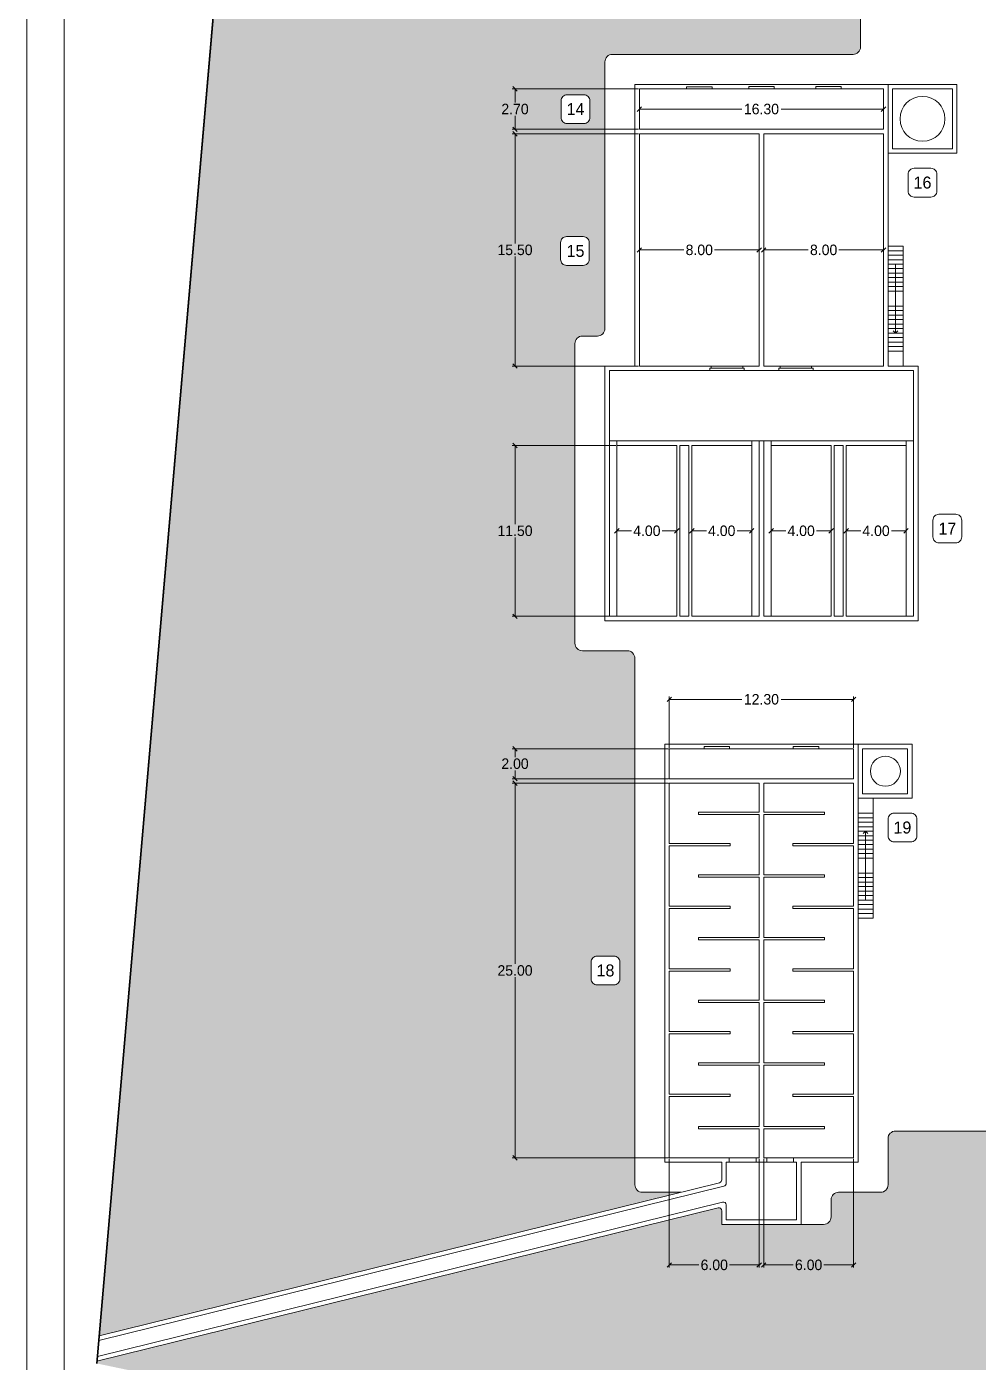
# Model space of a CAD drawing. Extents: x 1590275 to 3180776, y 5018154 to 10036737.
# Drawn here: x 1590274.5 to 1590338, y 5018257.7 to 5018346.8 of the extents above; entities that cross this region are included whole.
import ezdxf

# ---------------------------------------------------------------- set-up
doc = ezdxf.new("R2010")
doc.units = 0
doc.header["$LTSCALE"] = 5
doc.header["$MEASUREMENT"] = 0
for name, color, linetype, lineweight in [('Confine', 1, 'Continuous', 30), ('Legenda', 7, 'Continuous', 15), ('Locali accessori', 7, 'Continuous', 15), ('Muratura', 7, 'Continuous', 15), ('Quote e scritte', 252, 'Continuous', 15), ('Scale', 7, 'Continuous', 15), ('Siepe', 104, 'Continuous', 15), ('Verde', 3, 'Continuous', 15), ('Viabilità', 251, 'Continuous', 15)]:
    doc.layers.add(name, color=color, linetype=linetype, lineweight=lineweight)
doc.dimstyles.new('PICCHETTAMENTO', dxfattribs={"dimtxt": 0.7, "dimasz": 0.3, "dimexe": 0.18, "dimexo": 0.0625, "dimgap": 0.09, "dimtad": 0, "dimtih": 1, "dimtoh": 1, "dimzin": 0, "dimdsep": 46, "dimtxsty": 'Standard', "dimblk": 'OBLIQUE', "dimcen": 0.09, "dimclrd": 256, "dimclre": 256, "dimclrt": 256, "dimadec": 0, "dimazin": 0, "dimtfac": 1, "dimtofl": 0, "dimtmove": 0, "dimatfit": 0, "dimldrblk": 'OBLIQUE', "dimfxl": 1, "dimtfillclr": 256, "dimtolj": 1, "dimtzin": 0, "dimlwd": -1, "dimlwe": -1, "dimarcsym": 0})

# ---------------------------------------------------------------- blocks, each defined once
blk = doc.blocks.new('_OBLIQUE')
at = {"color": 0, "linetype": 'ByBlock'}
blk.add_line((-0.5, -0.5), (0.5, 0.5), dxfattribs=at)
blk = doc.blocks.new('*D309')
at = {"layer": 'DEFPOINTS', "color": 0, "transparency": 16777216}
for p in [(1590315.416, 5018342.661), (1590307.116, 5018339.961), (1590315.416, 5018339.961)]:
    blk.add_point(p, dxfattribs=at)
at = {"layer": 'Quote e scritte', "transparency": 16777216}
for p, q in [((1590315.354, 5018342.661), (1590306.936, 5018342.661)), ((1590307.116, 5018342.661), (1590307.116, 5018341.751)), ((1590307.116, 5018339.961), (1590307.116, 5018340.871)), ((1590315.354, 5018339.961), (1590306.936, 5018339.961))]:
    blk.add_line(p, q, dxfattribs=at)
at = {"layer": 'Quote e scritte', "transparency": 16777216, "xscale": 0.3, "yscale": 0.3, "zscale": 0.3}
for p, rotation in [((1590307.116, 5018342.661), 90), ((1590307.116, 5018339.961), 270)]:
    blk.add_blockref('_OBLIQUE', p, dxfattribs=dict(at, rotation=rotation))
at = {"layer": 'Quote e scritte', "transparency": 16777216, "insert": (1590307.116, 5018341.311), "char_height": 0.7, "attachment_point": 5}
blk.add_mtext('\\A1;2.70', dxfattribs=at)
blk = doc.blocks.new('*D310')
at = {"layer": 'DEFPOINTS', "color": 0, "transparency": 16777216}
for p in [(1590315.416, 5018339.661), (1590307.116, 5018324.161), (1590315.416, 5018324.161)]:
    blk.add_point(p, dxfattribs=at)
at = {"layer": 'Quote e scritte', "transparency": 16777216}
for p, q in [((1590315.354, 5018339.661), (1590306.936, 5018339.661)), ((1590307.116, 5018339.661), (1590307.116, 5018332.351)), ((1590307.116, 5018324.161), (1590307.116, 5018331.471)), ((1590315.354, 5018324.161), (1590306.936, 5018324.161))]:
    blk.add_line(p, q, dxfattribs=at)
at = {"layer": 'Quote e scritte', "transparency": 16777216, "xscale": 0.3, "yscale": 0.3, "zscale": 0.3}
for p, rotation in [((1590307.116, 5018339.661), 90), ((1590307.116, 5018324.161), 270)]:
    blk.add_blockref('_OBLIQUE', p, dxfattribs=dict(at, rotation=rotation))
at = {"layer": 'Quote e scritte', "transparency": 16777216, "insert": (1590307.116, 5018331.911), "char_height": 0.7, "attachment_point": 5}
blk.add_mtext('\\A1;15.50', dxfattribs=at)
blk = doc.blocks.new('*D311')
at = {"layer": 'DEFPOINTS', "color": 0, "transparency": 16777216}
for p in [(1590313.916, 5018318.861), (1590307.116, 5018307.461), (1590313.916, 5018307.461)]:
    blk.add_point(p, dxfattribs=at)
at = {"layer": 'Quote e scritte', "transparency": 16777216}
for p, q in [((1590313.854, 5018318.861), (1590306.936, 5018318.861)), ((1590307.116, 5018318.861), (1590307.116, 5018313.601)), ((1590307.116, 5018307.461), (1590307.116, 5018312.721)), ((1590313.854, 5018307.461), (1590306.936, 5018307.461))]:
    blk.add_line(p, q, dxfattribs=at)
at = {"layer": 'Quote e scritte', "transparency": 16777216, "xscale": 0.3, "yscale": 0.3, "zscale": 0.3}
for p, rotation in [((1590307.116, 5018318.861), 90), ((1590307.116, 5018307.461), 270)]:
    blk.add_blockref('_OBLIQUE', p, dxfattribs=dict(at, rotation=rotation))
at = {"layer": 'Quote e scritte', "transparency": 16777216, "insert": (1590307.116, 5018313.161), "char_height": 0.7, "attachment_point": 5}
blk.add_mtext('\\A1;11.50', dxfattribs=at)
blk = doc.blocks.new('*D312')
at = {"layer": 'DEFPOINTS', "color": 0, "transparency": 16777216}
for p in [(1590315.416, 5018341.311), (1590331.716, 5018341.311), (1590331.716, 5018341.311)]:
    blk.add_point(p, dxfattribs=at)
at = {"layer": 'Quote e scritte', "transparency": 16777216}
for p, q in [((1590315.416, 5018341.374), (1590315.416, 5018341.491)), ((1590331.716, 5018341.374), (1590331.716, 5018341.491)), ((1590315.416, 5018341.311), (1590322.251, 5018341.311)), ((1590331.716, 5018341.311), (1590324.881, 5018341.311))]:
    blk.add_line(p, q, dxfattribs=at)
at = {"layer": 'Quote e scritte', "transparency": 16777216, "xscale": 0.3, "yscale": 0.3, "zscale": 0.3, "rotation": 180}
blk.add_blockref('_OBLIQUE', (1590315.416, 5018341.311), dxfattribs=at)
at = {"layer": 'Quote e scritte', "transparency": 16777216, "xscale": 0.3, "yscale": 0.3, "zscale": 0.3}
blk.add_blockref('_OBLIQUE', (1590331.716, 5018341.311), dxfattribs=at)
at = {"layer": 'Quote e scritte', "transparency": 16777216, "insert": (1590323.566, 5018341.311), "char_height": 0.7, "attachment_point": 5}
blk.add_mtext('\\A1;16.30', dxfattribs=at)
blk = doc.blocks.new('*D313')
at = {"layer": 'DEFPOINTS', "color": 0, "transparency": 16777216}
for p in [(1590315.416, 5018331.911), (1590323.416, 5018331.911), (1590323.416, 5018331.911)]:
    blk.add_point(p, dxfattribs=at)
at = {"layer": 'Quote e scritte', "transparency": 16777216}
for p, q in [((1590315.416, 5018331.974), (1590315.416, 5018332.091)), ((1590315.416, 5018331.911), (1590318.393, 5018331.911)), ((1590323.416, 5018331.911), (1590320.439, 5018331.911)), ((1590323.416, 5018331.974), (1590323.416, 5018332.091))]:
    blk.add_line(p, q, dxfattribs=at)
at = {"layer": 'Quote e scritte', "transparency": 16777216, "xscale": 0.3, "yscale": 0.3, "zscale": 0.3, "rotation": 180}
blk.add_blockref('_OBLIQUE', (1590315.416, 5018331.911), dxfattribs=at)
at = {"layer": 'Quote e scritte', "transparency": 16777216, "xscale": 0.3, "yscale": 0.3, "zscale": 0.3}
blk.add_blockref('_OBLIQUE', (1590323.416, 5018331.911), dxfattribs=at)
at = {"layer": 'Quote e scritte', "transparency": 16777216, "insert": (1590319.416, 5018331.911), "char_height": 0.7, "attachment_point": 5}
blk.add_mtext('\\A1;8.00', dxfattribs=at)
blk = doc.blocks.new('*D314')
at = {"layer": 'DEFPOINTS', "color": 0, "transparency": 16777216}
for p in [(1590323.716, 5018331.911), (1590331.716, 5018331.911), (1590331.716, 5018331.911)]:
    blk.add_point(p, dxfattribs=at)
at = {"layer": 'Quote e scritte', "transparency": 16777216}
for p, q in [((1590323.716, 5018331.974), (1590323.716, 5018332.091)), ((1590323.716, 5018331.911), (1590326.693, 5018331.911)), ((1590331.716, 5018331.911), (1590328.739, 5018331.911)), ((1590331.716, 5018331.974), (1590331.716, 5018332.091))]:
    blk.add_line(p, q, dxfattribs=at)
at = {"layer": 'Quote e scritte', "transparency": 16777216, "xscale": 0.3, "yscale": 0.3, "zscale": 0.3, "rotation": 180}
blk.add_blockref('_OBLIQUE', (1590323.716, 5018331.911), dxfattribs=at)
at = {"layer": 'Quote e scritte', "transparency": 16777216, "xscale": 0.3, "yscale": 0.3, "zscale": 0.3}
blk.add_blockref('_OBLIQUE', (1590331.716, 5018331.911), dxfattribs=at)
at = {"layer": 'Quote e scritte', "transparency": 16777216, "insert": (1590327.716, 5018331.911), "char_height": 0.7, "attachment_point": 5}
blk.add_mtext('\\A1;8.00', dxfattribs=at)
blk = doc.blocks.new('*D319')
at = {"layer": 'DEFPOINTS', "color": 0, "transparency": 16777216}
for p in [(1590313.916, 5018313.161), (1590317.916, 5018313.161), (1590317.916, 5018313.161)]:
    blk.add_point(p, dxfattribs=at)
at = {"layer": 'Quote e scritte', "transparency": 16777216}
for p, q in [((1590313.916, 5018313.224), (1590313.916, 5018313.341)), ((1590313.916, 5018313.161), (1590314.893, 5018313.161)), ((1590317.916, 5018313.161), (1590316.939, 5018313.161)), ((1590317.916, 5018313.224), (1590317.916, 5018313.341))]:
    blk.add_line(p, q, dxfattribs=at)
at = {"layer": 'Quote e scritte', "transparency": 16777216, "xscale": 0.3, "yscale": 0.3, "zscale": 0.3, "rotation": 180}
blk.add_blockref('_OBLIQUE', (1590313.916, 5018313.161), dxfattribs=at)
at = {"layer": 'Quote e scritte', "transparency": 16777216, "xscale": 0.3, "yscale": 0.3, "zscale": 0.3}
blk.add_blockref('_OBLIQUE', (1590317.916, 5018313.161), dxfattribs=at)
at = {"layer": 'Quote e scritte', "transparency": 16777216, "insert": (1590315.916, 5018313.161), "char_height": 0.7, "attachment_point": 5}
blk.add_mtext('\\A1;4.00', dxfattribs=at)
blk = doc.blocks.new('*D320')
at = {"layer": 'DEFPOINTS', "color": 0, "transparency": 16777216}
for p in [(1590318.916, 5018313.161), (1590322.916, 5018313.161), (1590322.916, 5018313.161)]:
    blk.add_point(p, dxfattribs=at)
at = {"layer": 'Quote e scritte', "transparency": 16777216}
for p, q in [((1590318.916, 5018313.224), (1590318.916, 5018313.341)), ((1590318.916, 5018313.161), (1590319.893, 5018313.161)), ((1590322.916, 5018313.161), (1590321.939, 5018313.161)), ((1590322.916, 5018313.224), (1590322.916, 5018313.341))]:
    blk.add_line(p, q, dxfattribs=at)
at = {"layer": 'Quote e scritte', "transparency": 16777216, "xscale": 0.3, "yscale": 0.3, "zscale": 0.3, "rotation": 180}
blk.add_blockref('_OBLIQUE', (1590318.916, 5018313.161), dxfattribs=at)
at = {"layer": 'Quote e scritte', "transparency": 16777216, "xscale": 0.3, "yscale": 0.3, "zscale": 0.3}
blk.add_blockref('_OBLIQUE', (1590322.916, 5018313.161), dxfattribs=at)
at = {"layer": 'Quote e scritte', "transparency": 16777216, "insert": (1590320.916, 5018313.161), "char_height": 0.7, "attachment_point": 5}
blk.add_mtext('\\A1;4.00', dxfattribs=at)
blk = doc.blocks.new('*D321')
at = {"layer": 'DEFPOINTS', "color": 0, "transparency": 16777216}
for p in [(1590324.216, 5018313.161), (1590328.216, 5018313.161), (1590328.216, 5018313.161)]:
    blk.add_point(p, dxfattribs=at)
at = {"layer": 'Quote e scritte', "transparency": 16777216}
for p, q in [((1590324.216, 5018313.224), (1590324.216, 5018313.341)), ((1590324.216, 5018313.161), (1590325.193, 5018313.161)), ((1590328.216, 5018313.161), (1590327.239, 5018313.161)), ((1590328.216, 5018313.224), (1590328.216, 5018313.341))]:
    blk.add_line(p, q, dxfattribs=at)
at = {"layer": 'Quote e scritte', "transparency": 16777216, "xscale": 0.3, "yscale": 0.3, "zscale": 0.3, "rotation": 180}
blk.add_blockref('_OBLIQUE', (1590324.216, 5018313.161), dxfattribs=at)
at = {"layer": 'Quote e scritte', "transparency": 16777216, "xscale": 0.3, "yscale": 0.3, "zscale": 0.3}
blk.add_blockref('_OBLIQUE', (1590328.216, 5018313.161), dxfattribs=at)
at = {"layer": 'Quote e scritte', "transparency": 16777216, "insert": (1590326.216, 5018313.161), "char_height": 0.7, "attachment_point": 5}
blk.add_mtext('\\A1;4.00', dxfattribs=at)
blk = doc.blocks.new('*D322')
at = {"layer": 'DEFPOINTS', "color": 0, "transparency": 16777216}
for p in [(1590329.216, 5018313.161), (1590333.216, 5018313.161), (1590333.216, 5018313.161)]:
    blk.add_point(p, dxfattribs=at)
at = {"layer": 'Quote e scritte', "transparency": 16777216}
for p, q in [((1590329.216, 5018313.224), (1590329.216, 5018313.341)), ((1590329.216, 5018313.161), (1590330.193, 5018313.161)), ((1590333.216, 5018313.161), (1590332.239, 5018313.161)), ((1590333.216, 5018313.224), (1590333.216, 5018313.341))]:
    blk.add_line(p, q, dxfattribs=at)
at = {"layer": 'Quote e scritte', "transparency": 16777216, "xscale": 0.3, "yscale": 0.3, "zscale": 0.3, "rotation": 180}
blk.add_blockref('_OBLIQUE', (1590329.216, 5018313.161), dxfattribs=at)
at = {"layer": 'Quote e scritte', "transparency": 16777216, "xscale": 0.3, "yscale": 0.3, "zscale": 0.3}
blk.add_blockref('_OBLIQUE', (1590333.216, 5018313.161), dxfattribs=at)
at = {"layer": 'Quote e scritte', "transparency": 16777216, "insert": (1590331.216, 5018313.161), "char_height": 0.7, "attachment_point": 5}
blk.add_mtext('\\A1;4.00', dxfattribs=at)
blk = doc.blocks.new('*D323')
at = {"layer": 'DEFPOINTS', "color": 0, "transparency": 16777216}
for p in [(1590317.416, 5018298.616), (1590307.116, 5018296.616), (1590317.416, 5018296.616)]:
    blk.add_point(p, dxfattribs=at)
at = {"layer": 'Quote e scritte', "transparency": 16777216}
for p, q in [((1590317.354, 5018298.616), (1590306.936, 5018298.616)), ((1590307.116, 5018298.616), (1590307.116, 5018298.056)), ((1590307.116, 5018296.616), (1590307.116, 5018297.176)), ((1590317.354, 5018296.616), (1590306.936, 5018296.616))]:
    blk.add_line(p, q, dxfattribs=at)
at = {"layer": 'Quote e scritte', "transparency": 16777216, "xscale": 0.3, "yscale": 0.3, "zscale": 0.3}
for p, rotation in [((1590307.116, 5018298.616), 90), ((1590307.116, 5018296.616), 270)]:
    blk.add_blockref('_OBLIQUE', p, dxfattribs=dict(at, rotation=rotation))
at = {"layer": 'Quote e scritte', "transparency": 16777216, "insert": (1590307.116, 5018297.616), "char_height": 0.7, "attachment_point": 5}
blk.add_mtext('\\A1;2.00', dxfattribs=at)
blk = doc.blocks.new('*D324')
at = {"layer": 'DEFPOINTS', "color": 0, "transparency": 16777216}
for p in [(1590329.716, 5018301.916), (1590317.416, 5018298.616), (1590329.716, 5018298.616)]:
    blk.add_point(p, dxfattribs=at)
at = {"layer": 'Quote e scritte', "transparency": 16777216}
for p, q in [((1590317.416, 5018298.679), (1590317.416, 5018302.096)), ((1590317.416, 5018301.916), (1590322.251, 5018301.916)), ((1590329.716, 5018301.916), (1590324.881, 5018301.916)), ((1590329.716, 5018298.679), (1590329.716, 5018302.096))]:
    blk.add_line(p, q, dxfattribs=at)
at = {"layer": 'Quote e scritte', "transparency": 16777216, "xscale": 0.3, "yscale": 0.3, "zscale": 0.3, "rotation": 180}
blk.add_blockref('_OBLIQUE', (1590317.416, 5018301.916), dxfattribs=at)
at = {"layer": 'Quote e scritte', "transparency": 16777216, "xscale": 0.3, "yscale": 0.3, "zscale": 0.3}
blk.add_blockref('_OBLIQUE', (1590329.716, 5018301.916), dxfattribs=at)
at = {"layer": 'Quote e scritte', "transparency": 16777216, "insert": (1590323.566, 5018301.916), "char_height": 0.7, "attachment_point": 5}
blk.add_mtext('\\A1;12.30', dxfattribs=at)
blk = doc.blocks.new('*D325')
at = {"layer": 'DEFPOINTS', "color": 0, "transparency": 16777216}
for p in [(1590317.416, 5018296.316), (1590307.116, 5018271.316), (1590317.416, 5018271.316)]:
    blk.add_point(p, dxfattribs=at)
at = {"layer": 'Quote e scritte', "transparency": 16777216}
for p, q in [((1590317.354, 5018296.316), (1590306.936, 5018296.316)), ((1590307.116, 5018296.316), (1590307.116, 5018284.256)), ((1590307.116, 5018271.316), (1590307.116, 5018283.376)), ((1590317.354, 5018271.316), (1590306.936, 5018271.316))]:
    blk.add_line(p, q, dxfattribs=at)
at = {"layer": 'Quote e scritte', "transparency": 16777216, "xscale": 0.3, "yscale": 0.3, "zscale": 0.3}
for p, rotation in [((1590307.116, 5018296.316), 90), ((1590307.116, 5018271.316), 270)]:
    blk.add_blockref('_OBLIQUE', p, dxfattribs=dict(at, rotation=rotation))
at = {"layer": 'Quote e scritte', "transparency": 16777216, "insert": (1590307.116, 5018283.816), "char_height": 0.7, "attachment_point": 5}
blk.add_mtext('\\A1;25.00', dxfattribs=at)
blk = doc.blocks.new('*D326')
at = {"layer": 'DEFPOINTS', "color": 0, "transparency": 16777216}
for p in [(1590317.416, 5018271.316), (1590323.416, 5018271.316), (1590323.416, 5018264.166)]:
    blk.add_point(p, dxfattribs=at)
at = {"layer": 'Quote e scritte', "transparency": 16777216}
for p, q in [((1590317.416, 5018271.254), (1590317.416, 5018263.986)), ((1590323.416, 5018271.254), (1590323.416, 5018263.986)), ((1590317.416, 5018264.166), (1590319.393, 5018264.166)), ((1590323.416, 5018264.166), (1590321.439, 5018264.166))]:
    blk.add_line(p, q, dxfattribs=at)
at = {"layer": 'Quote e scritte', "transparency": 16777216, "xscale": 0.3, "yscale": 0.3, "zscale": 0.3, "rotation": 180}
blk.add_blockref('_OBLIQUE', (1590317.416, 5018264.166), dxfattribs=at)
at = {"layer": 'Quote e scritte', "transparency": 16777216, "xscale": 0.3, "yscale": 0.3, "zscale": 0.3}
blk.add_blockref('_OBLIQUE', (1590323.416, 5018264.166), dxfattribs=at)
at = {"layer": 'Quote e scritte', "transparency": 16777216, "insert": (1590320.416, 5018264.166), "char_height": 0.7, "attachment_point": 5}
blk.add_mtext('\\A1;6.00', dxfattribs=at)
blk = doc.blocks.new('*D327')
at = {"layer": 'DEFPOINTS', "color": 0, "transparency": 16777216}
for p in [(1590323.716, 5018271.316), (1590329.716, 5018271.316), (1590329.716, 5018264.166)]:
    blk.add_point(p, dxfattribs=at)
at = {"layer": 'Quote e scritte', "transparency": 16777216}
for p, q in [((1590323.716, 5018271.254), (1590323.716, 5018263.986)), ((1590329.716, 5018271.254), (1590329.716, 5018263.986)), ((1590323.716, 5018264.166), (1590325.693, 5018264.166)), ((1590329.716, 5018264.166), (1590327.739, 5018264.166))]:
    blk.add_line(p, q, dxfattribs=at)
at = {"layer": 'Quote e scritte', "transparency": 16777216, "xscale": 0.3, "yscale": 0.3, "zscale": 0.3, "rotation": 180}
blk.add_blockref('_OBLIQUE', (1590323.716, 5018264.166), dxfattribs=at)
at = {"layer": 'Quote e scritte', "transparency": 16777216, "xscale": 0.3, "yscale": 0.3, "zscale": 0.3}
blk.add_blockref('_OBLIQUE', (1590329.716, 5018264.166), dxfattribs=at)
at = {"layer": 'Quote e scritte', "transparency": 16777216, "insert": (1590326.716, 5018264.166), "char_height": 0.7, "attachment_point": 5}
blk.add_mtext('\\A1;6.00', dxfattribs=at)

msp = doc.modelspace()

# ---------------------------------------------------------------- hatches: boundary and pattern name
at = {"layer": 'Siepe'}
h = msp.add_hatch(dxfattribs=at)
h.set_pattern_fill('AR-CONC', color=256, scale=0.05)
h.set_pattern_definition([(50, (0, 0), (0.3586300913, -0.031376067491), [0.0375, -0.4125]), (355, (0, 0), (-0.069375666807, 0.37609606685), [0.03, -0.33]), (100.45144446, (0.0299, -0.0026), (0.289254423364, 0.344719995484), [0.031870096, -0.350571056]), (46.1842, (0, 0.1), (0.533620665336, -0.082759640397), [0.05625, -0.61875]), (96.63563549, (0.04447, 0.0931), (0.467330972837, 0.487059300387), [0.047805171, -0.52585688]), (351.18416399, (0, 0.1), (0.46733097253, 0.487059300135), [0.045, -0.4950000005]), (21, (0.05, 0.075), (0.29845352606, -0.201309445333), [0.0375, -0.4125]), (326, (0.05, 0.075), (0.12165766596, 0.362575022523), [0.03, -0.33]), (71.45144474, (0.07487, 0.05822), (0.420111188365, 0.161265576403), [0.031870095, -0.350571056]), (37.5, (0, 0), (0.0060799276586, 0.1664469269157), [0, -0.326, 0, -0.335, 0, -0.33125]), (7.5, (0, 0), (0.131534768721, 0.197205855941), [0, -0.191, 0, -0.3185, 0, -0.12625]), (327.5, (-0.1115, 0), (0.2669112180862, -0.0112774358672), [0, -0.125, 0, -0.39, 0, -0.5175]), (317.5, (-0.1615, 0), (0.291593084671, 0.050052491166), [0, -0.1625, 0, -0.259, 0, -0.3675])])
h.paths.add_polyline_path([(1590297.273, 5018441.256), (1590585.059, 5018408.523), (1590585.307, 5018410.709), (1590295.275, 5018443.697), (1590279.553, 5018261.699), (1590281.745, 5018261.51)])
at = {"layer": 'Verde', "transparency": 33554457}
h = msp.add_hatch(color=256, dxfattribs=at)
h.dxf.hatch_style = 1
h.paths.add_polyline_path([(1590297.273, 5018441.256), (1590281.745, 5018261.51), (1590279.553, 5018261.699), (1590279.357, 5018259.429), (1590318.186, 5018269.016), (1590315.616, 5018269.016, -0.414214), (1590315.116, 5018269.516), (1590315.116, 5018304.661, 0.414214), (1590314.616, 5018305.161), (1590311.616, 5018305.161, -0.414214), (1590311.116, 5018305.661), (1590311.116, 5018325.661, -0.414214), (1590311.616, 5018326.161), (1590312.616, 5018326.161, 0.414214), (1590313.116, 5018326.661), (1590313.116, 5018344.461, -0.414214), (1590313.616, 5018344.961), (1590329.678, 5018344.961, 0.414214), (1590330.178, 5018345.461), (1590330.178, 5018368.58, 0.479067), (1590329.532, 5018368.895, -2.408224), (1590332.348, 5018392.112, 0.342072), (1590332.917, 5018391.995), (1590337.272, 5018393.905, 0.401005), (1590337.536, 5018394.548, -2.497845), (1590358.234, 5018385.017, 0.320636), (1590357.896, 5018384.543), (1590357.899, 5018379.227, 0.264093), (1590358.151, 5018378.877, -0.226909), (1590368.368, 5018368.954, 0.405879), (1590368.992, 5018368.667), (1590374.529, 5018370.534, 0.321887), (1590374.838, 5018370.997), (1590374.838, 5018394.31, -0.414214), (1590375.338, 5018394.81), (1590382.362, 5018394.81, 0.414214), (1590382.862, 5018395.31), (1590382.862, 5018403.51, -0.414214), (1590383.362, 5018404.01), (1590431.914, 5018404.01, 0.414214), (1590432.414, 5018404.51), (1590432.414, 5018406.656), (1590432.414, 5018414.456), (1590459.514, 5018414.456), (1590478.433, 5018414.456, -0.414214), (1590483.433, 5018409.456), (1590483.433, 5018394.985, 0.414214), (1590488.433, 5018389.985), (1590556.42, 5018389.985, -0.414214), (1590561.42, 5018384.985), (1590561.42, 5018379.985), (1590561.42, 5018376.235), (1590561.42, 5018338.742, 0.414214), (1590566.42, 5018333.742), (1590581.039, 5018333.742), (1590585.866, 5018401.386), (1590588.061, 5018401.229), (1590588.709, 5018410.322), (1590585.307, 5018410.709), (1590585.059, 5018408.523)])
h.paths.add_polyline_path([(1590445.004, 5018416.976, -0.414214), (1590445.404, 5018417.376), (1590446.524, 5018417.376, -0.414214), (1590446.924, 5018416.976), (1590446.924, 5018415.856, -0.414214), (1590446.524, 5018415.456), (1590445.404, 5018415.456, -0.414214), (1590445.004, 5018415.856)], flags=16)
h.paths.add_polyline_path([(1590335.651, 5018395.312), (1590335.651, 5018394.192, -0.414214), (1590335.251, 5018393.792), (1590334.131, 5018393.792, -0.414214), (1590333.731, 5018394.192), (1590333.731, 5018395.312, -0.414214), (1590334.131, 5018395.712), (1590335.251, 5018395.712, -0.414214)], flags=16)
h.paths.add_polyline_path([(1590301.864, 5018382.47), (1590301.864, 5018381.35, -0.414214), (1590301.464, 5018380.95), (1590300.344, 5018380.95, -0.414214), (1590299.944, 5018381.35), (1590299.944, 5018382.47, -0.414214), (1590300.344, 5018382.87), (1590301.464, 5018382.87, -0.414214)], flags=16)
h.paths.add_polyline_path([(1590312.116, 5018341.871), (1590312.116, 5018340.751, -0.414214), (1590311.716, 5018340.351), (1590310.596, 5018340.351, -0.414214), (1590310.196, 5018340.751), (1590310.196, 5018341.871, -0.414214), (1590310.596, 5018342.271), (1590311.716, 5018342.271, -0.414214)], flags=16)
h.paths.add_polyline_path([(1590312.076, 5018332.401), (1590312.076, 5018331.281, -0.414214), (1590311.676, 5018330.881), (1590310.556, 5018330.881, -0.414214), (1590310.156, 5018331.281), (1590310.156, 5018332.401, -0.414214), (1590310.556, 5018332.801), (1590311.676, 5018332.801, -0.414214)], flags=16)
h.paths.add_polyline_path([(1590313.716, 5018284.776, -0.414214), (1590314.116, 5018284.376), (1590314.116, 5018283.256, -0.414214), (1590313.716, 5018282.856), (1590312.596, 5018282.856, -0.414214), (1590312.196, 5018283.256), (1590312.196, 5018284.376, -0.414214), (1590312.596, 5018284.776)], flags=16)
h.paths.add_polyline_path([(1590305.949, 5018340.786), (1590308.283, 5018340.786), (1590308.283, 5018341.836), (1590305.949, 5018341.836)], flags=24)
h.paths.add_polyline_path([(1590305.716, 5018331.386), (1590308.516, 5018331.386), (1590308.516, 5018332.436), (1590305.716, 5018332.436)], flags=24)
h.paths.add_polyline_path([(1590305.833, 5018312.636), (1590308.399, 5018312.636), (1590308.399, 5018313.686), (1590305.833, 5018313.686)], flags=24)
h.paths.add_polyline_path([(1590564.448, 5018380.071), (1590566.781, 5018380.071), (1590566.781, 5018381.121), (1590564.448, 5018381.121)], flags=24)
h.paths.add_polyline_path([(1590564.409, 5018377.59), (1590566.743, 5018377.59), (1590566.743, 5018378.64), (1590564.409, 5018378.64)], flags=24)
h.paths.add_polyline_path([(1590564.437, 5018375.278), (1590566.771, 5018375.278), (1590566.771, 5018376.328), (1590564.437, 5018376.328)], flags=24)
h.paths.add_polyline_path([(1590306.008, 5018297.091), (1590308.224, 5018297.091), (1590308.224, 5018298.141), (1590306.008, 5018298.141)], flags=24)
h.paths.add_polyline_path([(1590305.658, 5018283.291), (1590308.574, 5018283.291), (1590308.574, 5018284.341), (1590305.658, 5018284.341)], flags=24)
h.paths.add_polyline_path([(1590312.424, 5018283.215), (1590313.89, 5018283.218), (1590313.888, 5018284.418), (1590312.422, 5018284.415)], flags=8)
h.paths.add_polyline_path([(1590310.424, 5018331.24), (1590311.89, 5018331.242), (1590311.888, 5018332.442), (1590310.422, 5018332.44)], flags=8)
h.paths.add_polyline_path([(1590310.424, 5018340.71), (1590311.89, 5018340.713), (1590311.888, 5018341.913), (1590310.422, 5018341.91)], flags=8)
h.paths.add_polyline_path([(1590333.959, 5018394.151), (1590335.425, 5018394.153), (1590335.423, 5018395.353), (1590333.956, 5018395.351)], flags=8)
h.paths.add_polyline_path([(1590300.305, 5018381.309), (1590301.505, 5018381.311), (1590301.503, 5018382.511), (1590300.303, 5018382.509)], flags=8)
h.paths.add_polyline_path([(1590445.298, 5018415.815), (1590446.632, 5018415.817), (1590446.63, 5018417.017), (1590445.296, 5018417.015)], flags=8)
h = msp.add_hatch(color=256, dxfattribs=at)
h.dxf.hatch_style = 1
h.paths.add_polyline_path([(1590579.612, 5018313.742), (1590481.338, 5018313.742, 0.414207), (1590480.338, 5018312.742), (1590480.338, 5018304.213, -0.414214), (1590479.338, 5018303.213), (1590451.838, 5018303.213), (1590447.538, 5018303.213), (1590440.938, 5018303.213), (1590435.938, 5018303.213), (1590435.938, 5018302.813), (1590425.338, 5018302.813), (1590420.338, 5018302.813, -0.414214), (1590415.338, 5018307.813), (1590415.338, 5018333.213, 0.414214), (1590410.338, 5018338.213), (1590380.192, 5018338.213, 0.428633), (1590379.693, 5018337.689, -0.212895), (1590377.206, 5018331.182, 0.197254), (1590377.062, 5018330.83), (1590377.062, 5018298.362, 0.15952), (1590377.256, 5018297.836), (1590379.068, 5018295.364, -0.15952), (1590379.262, 5018294.772), (1590379.262, 5018273.6, -0.414214), (1590378.762, 5018273.1), (1590332.516, 5018273.1, 0.414214), (1590332.016, 5018272.6), (1590332.016, 5018269.516, -0.414214), (1590331.516, 5018269.016), (1590328.716, 5018269.016, 0.414214), (1590328.216, 5018268.516), (1590328.216, 5018267.366, -0.414214), (1590327.716, 5018266.866), (1590326.216, 5018266.866), (1590320.916, 5018266.866), (1590320.916, 5018267.787, 0.487025), (1590320.668, 5018267.981), (1590279.212, 5018257.745), (1590279.199, 5018257.59), (1590299.64, 5018253.324), (1590300.089, 5018255.478), (1590313.917, 5018252.592), (1590484.812, 5018259.256), (1590575.099, 5018249.571)])
h.paths.add_polyline_path([(1590410.555, 5018272.018), (1590411.675, 5018272.018, -0.414214), (1590412.075, 5018271.618), (1590412.075, 5018270.498, -0.414214), (1590411.675, 5018270.098), (1590410.555, 5018270.098, -0.414214), (1590410.155, 5018270.498), (1590410.155, 5018271.618, -0.414214)], flags=16)
h.paths.add_polyline_path([(1590408.342, 5018269.098), (1590413.942, 5018269.098), (1590413.942, 5018265.498), (1590408.342, 5018265.498)], flags=16)
h.paths.add_polyline_path([(1590408.642, 5018268.798), (1590413.642, 5018268.798), (1590413.642, 5018265.798), (1590408.642, 5018265.798)], flags=0)
h.paths.add_polyline_path([(1590382.182, 5018284.66), (1590382.182, 5018283.54, -0.414214), (1590381.782, 5018283.14), (1590380.662, 5018283.14, -0.414214), (1590380.262, 5018283.54), (1590380.262, 5018284.66, -0.414214), (1590380.662, 5018285.06), (1590381.782, 5018285.06, -0.414214)], flags=16)
h.paths.add_polyline_path([(1590410.968, 5018268.205), (1590411.678, 5018267.449), (1590411.035, 5018267.018), (1590411.241, 5018266.348), (1590410.805, 5018267.103), (1590411.405, 5018267.449)], flags=0)
h.paths.add_polyline_path([(1590379.582, 5018311.44), (1590378.462, 5018311.44, -0.414214), (1590378.062, 5018311.84), (1590378.062, 5018312.96, -0.414214), (1590378.462, 5018313.36), (1590379.582, 5018313.36, -0.414214), (1590379.982, 5018312.96), (1590379.982, 5018311.84, -0.414214)], flags=16)
h.paths.add_polyline_path([(1590443.278, 5018300.693), (1590443.278, 5018301.813, -0.414214), (1590443.678, 5018302.213), (1590444.798, 5018302.213, -0.414214), (1590445.198, 5018301.813), (1590445.198, 5018300.693, -0.414214), (1590444.798, 5018300.293), (1590443.678, 5018300.293, -0.414214)], flags=16)
h.paths.add_polyline_path([(1590448.578, 5018300.693), (1590448.578, 5018301.813, -0.414214), (1590448.978, 5018302.213), (1590450.098, 5018302.213, -0.414214), (1590450.498, 5018301.813), (1590450.498, 5018300.693, -0.414214), (1590450.098, 5018300.293), (1590448.978, 5018300.293, -0.414214)], flags=16)

# ---------------------------------------------------------------- linework, layer by layer
at = {"layer": 'Confine'}
for p, q in [((1590279.199, 5018257.59), (1590295.275, 5018443.697)), ((1590295.275, 5018443.697), (1590279.199, 5018257.59))]:
    msp.add_line(p, q, dxfattribs=at)
at = {"layer": 'Legenda'}
for points in [[(1590310.596, 5018340.351), (1590311.716, 5018340.351, 0.414214), (1590312.116, 5018340.751), (1590312.116, 5018341.871, 0.414214), (1590311.716, 5018342.271), (1590310.596, 5018342.271, 0.414214), (1590310.196, 5018341.871), (1590310.196, 5018340.751, 0.414214)], [(1590333.756, 5018335.441), (1590334.876, 5018335.441, 0.414214), (1590335.276, 5018335.841), (1590335.276, 5018336.961, 0.414214), (1590334.876, 5018337.361), (1590333.756, 5018337.361, 0.414214), (1590333.356, 5018336.961), (1590333.356, 5018335.841, 0.414214)], [(1590310.556, 5018330.881), (1590311.676, 5018330.881, 0.414214), (1590312.076, 5018331.281), (1590312.076, 5018332.401, 0.414214), (1590311.676, 5018332.801), (1590310.556, 5018332.801, 0.414214), (1590310.156, 5018332.401), (1590310.156, 5018331.281, 0.414214)], [(1590335.416, 5018312.351), (1590336.536, 5018312.351, 0.414214), (1590336.936, 5018312.751), (1590336.936, 5018313.871, 0.414214), (1590336.536, 5018314.271), (1590335.416, 5018314.271, 0.414214), (1590335.016, 5018313.871), (1590335.016, 5018312.751, 0.414214)], [(1590332.416, 5018292.396), (1590333.536, 5018292.396, 0.414214), (1590333.936, 5018292.796), (1590333.936, 5018293.916, 0.414214), (1590333.536, 5018294.316), (1590332.416, 5018294.316, 0.414214), (1590332.016, 5018293.916), (1590332.016, 5018292.796, 0.414214)], [(1590312.596, 5018282.856), (1590313.716, 5018282.856, 0.414214), (1590314.116, 5018283.256), (1590314.116, 5018284.376, 0.414214), (1590313.716, 5018284.776), (1590312.596, 5018284.776, 0.414214), (1590312.196, 5018284.376), (1590312.196, 5018283.256, 0.414214)]]:
    msp.add_lwpolyline(points, format="xyb", close=True, dxfattribs=at)
at = {"layer": 'Locali accessori'}
for points in [[(1590274.522, 5018450.684), (1590274.522, 5018153.684), (1590695.022, 5018153.684), (1590695.022, 5018450.684)], [(1590277.022, 5018448.184), (1590277.022, 5018156.184), (1590692.522, 5018156.184), (1590692.522, 5018448.184)]]:
    msp.add_lwpolyline(points, close=True, dxfattribs=at)
at = {"layer": 'Muratura', "linetype": 'Continuous'}
for p, q in [((1590332.016, 5018342.961), (1590315.116, 5018342.961)), ((1590315.416, 5018339.961), (1590315.416, 5018342.661)), ((1590331.716, 5018342.661), (1590315.416, 5018342.661)), ((1590331.716, 5018339.961), (1590331.716, 5018342.661)), ((1590332.016, 5018342.961), (1590336.616, 5018342.961)), ((1590336.616, 5018342.961), (1590336.616, 5018338.361)), ((1590323.416, 5018339.661), (1590323.416, 5018324.161)), ((1590323.716, 5018339.661), (1590323.716, 5018324.161)), ((1590336.616, 5018338.361), (1590332.016, 5018338.361)), ((1590320.116, 5018323.861), (1590322.416, 5018323.861)), ((1590320.216, 5018324.011), (1590320.216, 5018324.161)), ((1590322.316, 5018324.011), (1590322.316, 5018324.161)), ((1590324.716, 5018323.861), (1590327.016, 5018323.861)), ((1590324.816, 5018324.011), (1590324.816, 5018324.161)), ((1590326.916, 5018324.011), (1590326.916, 5018324.161)), ((1590313.416, 5018319.161), (1590313.416, 5018318.861)), ((1590313.916, 5018318.861), (1590313.916, 5018319.161)), ((1590322.916, 5018319.161), (1590322.916, 5018307.461)), ((1590323.416, 5018318.861), (1590323.416, 5018319.161)), ((1590323.716, 5018318.861), (1590323.716, 5018319.161)), ((1590324.216, 5018319.161), (1590324.216, 5018307.461)), ((1590333.216, 5018319.161), (1590333.216, 5018307.461)), ((1590333.716, 5018318.861), (1590333.716, 5018319.161)), ((1590313.916, 5018318.861), (1590313.916, 5018307.461)), ((1590317.916, 5018307.461), (1590317.916, 5018318.861)), ((1590318.116, 5018307.461), (1590318.116, 5018318.861)), ((1590318.716, 5018307.461), (1590318.716, 5018318.861)), ((1590318.916, 5018307.461), (1590318.916, 5018318.861)), ((1590323.416, 5018318.861), (1590323.416, 5018307.461)), ((1590323.716, 5018318.861), (1590323.716, 5018307.461)), ((1590328.216, 5018307.461), (1590328.216, 5018318.861)), ((1590328.416, 5018307.461), (1590328.416, 5018318.861)), ((1590329.016, 5018307.461), (1590329.016, 5018318.861)), ((1590329.216, 5018307.461), (1590329.216, 5018318.861)), ((1590319.356, 5018294.376), (1590323.416, 5018294.376)), ((1590319.356, 5018294.376), (1590319.356, 5018294.226)), ((1590319.356, 5018294.226), (1590323.416, 5018294.226)), ((1590323.716, 5018294.376), (1590327.776, 5018294.376)), ((1590323.716, 5018294.226), (1590327.776, 5018294.226)), ((1590327.776, 5018294.226), (1590327.776, 5018294.376)), ((1590317.416, 5018292.286), (1590321.476, 5018292.286)), ((1590317.416, 5018292.136), (1590321.476, 5018292.136)), ((1590321.476, 5018292.136), (1590321.476, 5018292.286)), ((1590325.656, 5018292.286), (1590329.716, 5018292.286)), ((1590325.656, 5018292.286), (1590325.656, 5018292.136)), ((1590325.656, 5018292.136), (1590329.716, 5018292.136)), ((1590319.356, 5018290.196), (1590323.416, 5018290.196)), ((1590319.356, 5018290.196), (1590319.356, 5018290.046)), ((1590319.356, 5018290.046), (1590323.416, 5018290.046)), ((1590323.716, 5018290.196), (1590327.776, 5018290.196)), ((1590323.716, 5018290.046), (1590327.776, 5018290.046)), ((1590327.776, 5018290.046), (1590327.776, 5018290.196)), ((1590317.416, 5018288.106), (1590321.476, 5018288.106)), ((1590317.416, 5018287.956), (1590321.476, 5018287.956)), ((1590321.476, 5018287.956), (1590321.476, 5018288.106)), ((1590325.656, 5018288.106), (1590329.716, 5018288.106)), ((1590325.656, 5018288.106), (1590325.656, 5018287.956)), ((1590325.656, 5018287.956), (1590329.716, 5018287.956)), ((1590319.356, 5018286.016), (1590323.416, 5018286.016)), ((1590319.356, 5018286.016), (1590319.356, 5018285.866)), ((1590319.356, 5018285.866), (1590323.416, 5018285.866)), ((1590323.716, 5018286.016), (1590327.776, 5018286.016)), ((1590323.716, 5018285.866), (1590327.776, 5018285.866)), ((1590327.776, 5018285.866), (1590327.776, 5018286.016)), ((1590317.416, 5018283.926), (1590321.476, 5018283.926)), ((1590317.416, 5018283.776), (1590321.476, 5018283.776)), ((1590321.476, 5018283.776), (1590321.476, 5018283.926)), ((1590325.656, 5018283.926), (1590329.716, 5018283.926)), ((1590325.656, 5018283.926), (1590325.656, 5018283.776)), ((1590325.656, 5018283.776), (1590329.716, 5018283.776)), ((1590319.356, 5018281.836), (1590323.416, 5018281.836)), ((1590319.356, 5018281.836), (1590319.356, 5018281.686)), ((1590323.716, 5018281.836), (1590327.776, 5018281.836)), ((1590327.776, 5018281.686), (1590327.776, 5018281.836)), ((1590319.356, 5018281.686), (1590323.416, 5018281.686)), ((1590323.416, 5018277.656), (1590323.416, 5018281.686)), ((1590323.716, 5018281.686), (1590323.716, 5018277.656)), ((1590323.716, 5018281.686), (1590327.776, 5018281.686)), ((1590317.416, 5018279.746), (1590321.476, 5018279.746)), ((1590317.416, 5018279.596), (1590321.476, 5018279.596)), ((1590321.476, 5018279.596), (1590321.476, 5018279.746)), ((1590325.656, 5018279.746), (1590329.716, 5018279.746)), ((1590325.656, 5018279.746), (1590325.656, 5018279.596)), ((1590325.656, 5018279.596), (1590329.716, 5018279.596)), ((1590319.356, 5018277.656), (1590323.416, 5018277.656)), ((1590319.356, 5018277.656), (1590319.356, 5018277.506)), ((1590319.356, 5018277.506), (1590323.416, 5018277.506)), ((1590323.716, 5018277.656), (1590327.776, 5018277.656)), ((1590323.716, 5018277.506), (1590327.776, 5018277.506)), ((1590327.776, 5018277.506), (1590327.776, 5018277.656)), ((1590317.416, 5018275.566), (1590321.476, 5018275.566)), ((1590321.476, 5018275.416), (1590321.476, 5018275.566)), ((1590325.656, 5018275.566), (1590329.716, 5018275.566)), ((1590325.656, 5018275.566), (1590325.656, 5018275.416)), ((1590317.416, 5018275.416), (1590321.476, 5018275.416)), ((1590325.656, 5018275.416), (1590329.716, 5018275.416)), ((1590319.356, 5018273.401), (1590323.416, 5018273.401)), ((1590319.356, 5018273.401), (1590319.356, 5018273.251)), ((1590319.356, 5018273.251), (1590323.416, 5018273.251)), ((1590323.716, 5018273.401), (1590327.776, 5018273.401)), ((1590323.716, 5018273.251), (1590327.776, 5018273.251)), ((1590327.776, 5018273.251), (1590327.776, 5018273.401)), ((1590321.416, 5018271.316), (1590321.416, 5018271.016)), ((1590323.216, 5018271.316), (1590323.216, 5018271.016)), ((1590323.916, 5018271.316), (1590323.916, 5018271.016)), ((1590325.716, 5018271.316), (1590325.716, 5018271.016)), ((1590320.916, 5018271.016), (1590320.916, 5018269.847)), ((1590321.216, 5018271.016), (1590321.216, 5018269.612)), ((1590325.916, 5018271.016), (1590325.916, 5018267.166)), ((1590326.216, 5018271.016), (1590326.216, 5018266.866)), ((1590321.216, 5018268.17), (1590321.216, 5018267.166)), ((1590320.916, 5018266.866), (1590326.216, 5018266.866)), ((1590321.216, 5018267.166), (1590325.916, 5018267.166))]:
    msp.add_line(p, q, dxfattribs=at)
at = {"layer": 'Muratura'}
for p, q in [((1590321.064, 5018269.418), (1590279.33, 5018259.114)), ((1590320.764, 5018269.653), (1590279.357, 5018259.429)), ((1590320.968, 5018268.364), (1590279.239, 5018258.061)), ((1590320.668, 5018267.981), (1590279.212, 5018257.745))]:
    msp.add_line(p, q, dxfattribs=at)
at = {"layer": 'Muratura', "linetype": 'Continuous'}
for points in [[(1590315.116, 5018342.961), (1590315.116, 5018324.161)], [(1590332.016, 5018324.161), (1590332.016, 5018342.961)], [(1590331.716, 5018339.961), (1590315.416, 5018339.961)], [(1590323.416, 5018339.661), (1590315.416, 5018339.661), (1590315.416, 5018324.161), (1590323.416, 5018324.161)], [(1590323.716, 5018324.161), (1590331.716, 5018324.161), (1590331.716, 5018339.661), (1590323.716, 5018339.661)], [(1590315.116, 5018324.161), (1590313.116, 5018324.161), (1590313.116, 5018319.161)], [(1590320.116, 5018323.861), (1590313.416, 5018323.861), (1590313.416, 5018319.161)], [(1590315.116, 5018323.861), (1590320.116, 5018323.861)], [(1590322.416, 5018323.861), (1590322.416, 5018324.011), (1590320.116, 5018324.011), (1590320.116, 5018323.861)], [(1590322.416, 5018323.861), (1590324.716, 5018323.861)], [(1590324.716, 5018323.861), (1590322.416, 5018323.861)], [(1590327.016, 5018323.861), (1590327.016, 5018324.011), (1590324.716, 5018324.011), (1590324.716, 5018323.861)], [(1590326.216, 5018323.861), (1590332.016, 5018323.861)], [(1590333.716, 5018319.161), (1590333.716, 5018323.861), (1590327.016, 5018323.861)], [(1590334.016, 5018319.161), (1590334.016, 5018324.161), (1590332.016, 5018324.161)], [(1590313.116, 5018319.161), (1590313.116, 5018307.161), (1590334.016, 5018307.161), (1590334.016, 5018319.161)], [(1590333.716, 5018319.161), (1590313.416, 5018319.161)], [(1590313.416, 5018318.861), (1590313.416, 5018307.461), (1590317.916, 5018307.461)], [(1590317.916, 5018318.861), (1590313.916, 5018318.861)], [(1590318.716, 5018318.861), (1590318.116, 5018318.861)], [(1590322.916, 5018318.861), (1590318.916, 5018318.861)], [(1590328.216, 5018318.861), (1590324.216, 5018318.861)], [(1590329.016, 5018318.861), (1590328.416, 5018318.861)], [(1590329.216, 5018307.461), (1590333.716, 5018307.461), (1590333.716, 5018318.861)], [(1590333.216, 5018318.861), (1590329.216, 5018318.861)], [(1590318.116, 5018307.461), (1590318.716, 5018307.461)], [(1590318.916, 5018307.461), (1590323.416, 5018307.461)], [(1590323.716, 5018307.461), (1590328.216, 5018307.461)], [(1590328.416, 5018307.461), (1590329.016, 5018307.461)], [(1590317.116, 5018298.916), (1590317.116, 5018271.016), (1590320.916, 5018271.016)], [(1590317.116, 5018298.916), (1590330.016, 5018298.916), (1590330.016, 5018271.016), (1590326.216, 5018271.016)], [(1590330.016, 5018295.316), (1590333.616, 5018295.316), (1590333.616, 5018298.916), (1590330.016, 5018298.916)], [(1590317.416, 5018292.286), (1590317.416, 5018296.316), (1590323.416, 5018296.316), (1590323.416, 5018294.376)], [(1590329.716, 5018292.286), (1590329.716, 5018296.316), (1590323.716, 5018296.316), (1590323.716, 5018294.376)], [(1590323.416, 5018294.226), (1590323.416, 5018290.196)], [(1590323.716, 5018294.226), (1590323.716, 5018290.196)], [(1590317.416, 5018288.106), (1590317.416, 5018292.136)], [(1590329.716, 5018288.106), (1590329.716, 5018292.136)], [(1590323.416, 5018290.046), (1590323.416, 5018286.016)], [(1590323.716, 5018290.046), (1590323.716, 5018286.016)], [(1590317.416, 5018283.926), (1590317.416, 5018287.956)], [(1590329.716, 5018283.926), (1590329.716, 5018287.956)], [(1590323.416, 5018285.866), (1590323.416, 5018281.836)], [(1590323.716, 5018285.866), (1590323.716, 5018281.836)], [(1590317.416, 5018279.746), (1590317.416, 5018283.776)], [(1590329.716, 5018279.746), (1590329.716, 5018283.776)], [(1590317.416, 5018275.566), (1590317.416, 5018279.596)], [(1590329.716, 5018275.566), (1590329.716, 5018279.596)], [(1590323.416, 5018277.506), (1590323.416, 5018273.401)], [(1590323.716, 5018277.506), (1590323.716, 5018273.401)], [(1590323.416, 5018273.251), (1590323.416, 5018271.316), (1590317.416, 5018271.316), (1590317.416, 5018275.416)], [(1590323.716, 5018273.251), (1590323.716, 5018271.316), (1590329.716, 5018271.316), (1590329.716, 5018275.416)], [(1590321.216, 5018271.016), (1590325.916, 5018271.016)]]:
    msp.add_lwpolyline(points, dxfattribs=at)
at = {"layer": 'Muratura'}
for points in [[(1590320.267, 5018342.805), (1590320.267, 5018342.655), (1590318.567, 5018342.655), (1590318.567, 5018342.805)], [(1590324.416, 5018342.811), (1590324.416, 5018342.661), (1590322.716, 5018342.661), (1590322.716, 5018342.811)], [(1590328.888, 5018342.811), (1590328.888, 5018342.661), (1590327.188, 5018342.661), (1590327.188, 5018342.811)], [(1590321.44, 5018298.766), (1590321.44, 5018298.616), (1590319.74, 5018298.616), (1590319.74, 5018298.766)], [(1590325.692, 5018298.766), (1590325.692, 5018298.616), (1590327.392, 5018298.616), (1590327.392, 5018298.766)]]:
    msp.add_lwpolyline(points, close=True, dxfattribs=at)
at = {"layer": 'Muratura', "linetype": 'Continuous'}
for points in [[(1590332.316, 5018338.661), (1590336.316, 5018338.661), (1590336.316, 5018342.661), (1590332.316, 5018342.661)], [(1590329.716, 5018298.616), (1590317.416, 5018298.616), (1590317.416, 5018296.616), (1590329.716, 5018296.616)], [(1590330.316, 5018295.616), (1590333.316, 5018295.616), (1590333.316, 5018298.616), (1590330.316, 5018298.616)]]:
    msp.add_lwpolyline(points, close=True, dxfattribs=at)
at = {"layer": 'Muratura', "linetype": 'Continuous', "flags": 128}
msp.add_lwpolyline([(1590323.416, 5018271.316), (1590323.416, 5018271.316)], dxfattribs=at)
at = {"layer": 'Muratura', "linetype": 'Continuous'}
msp.add_lwpolyline([(1590320.668, 5018267.981, -0.487025), (1590320.916, 5018267.787), (1590320.916, 5018266.866)], format="xyb", dxfattribs=at)
for centre, radius in [((1590334.316, 5018340.661), 1.5), ((1590331.838, 5018297.116), 1)]:
    msp.add_circle(centre, radius, dxfattribs=at)
for centre, start, end in [((1590320.716, 5018269.847), 283.86902, 0), ((1590321.016, 5018269.612), 283.86902, 0), ((1590321.016, 5018268.17), 0, 103.86902)]:
    msp.add_arc(centre, 0.2, start, end, dxfattribs=at)
at = {"layer": 'Scale'}
for p, q in [((1590332.016, 5018332.161), (1590333.016, 5018332.161)), ((1590332.016, 5018331.861), (1590333.016, 5018331.861)), ((1590333.016, 5018332.161), (1590333.016, 5018324.161)), ((1590332.016, 5018331.561), (1590333.016, 5018331.561)), ((1590332.016, 5018331.261), (1590333.016, 5018331.261)), ((1590332.016, 5018330.961), (1590333.016, 5018330.961)), ((1590332.516, 5018330.961), (1590332.516, 5018326.361)), ((1590332.016, 5018330.661), (1590333.016, 5018330.661)), ((1590332.016, 5018330.361), (1590333.016, 5018330.361)), ((1590332.016, 5018330.061), (1590333.016, 5018330.061)), ((1590332.016, 5018329.761), (1590333.016, 5018329.761)), ((1590332.016, 5018329.461), (1590333.016, 5018329.461)), ((1590332.016, 5018329.161), (1590333.016, 5018329.161)), ((1590332.016, 5018328.161), (1590333.016, 5018328.161)), ((1590332.016, 5018327.861), (1590333.016, 5018327.861)), ((1590332.016, 5018327.561), (1590333.016, 5018327.561)), ((1590332.016, 5018327.261), (1590333.016, 5018327.261)), ((1590332.016, 5018326.961), (1590333.016, 5018326.961)), ((1590332.016, 5018326.661), (1590333.016, 5018326.661)), ((1590332.016, 5018326.361), (1590333.016, 5018326.361)), ((1590332.516, 5018326.361), (1590332.366, 5018326.511)), ((1590332.516, 5018326.361), (1590332.666, 5018326.511)), ((1590332.016, 5018326.061), (1590333.016, 5018326.061)), ((1590332.016, 5018325.761), (1590333.016, 5018325.761)), ((1590332.016, 5018325.461), (1590333.016, 5018325.461)), ((1590332.016, 5018325.161), (1590333.016, 5018325.161)), ((1590331.016, 5018295.316), (1590331.016, 5018287.316)), ((1590331.016, 5018294.316), (1590330.016, 5018294.316)), ((1590331.016, 5018294.016), (1590330.016, 5018294.016)), ((1590331.016, 5018293.716), (1590330.016, 5018293.716)), ((1590331.016, 5018293.416), (1590330.016, 5018293.416)), ((1590331.016, 5018293.116), (1590330.016, 5018293.116)), ((1590331.016, 5018292.816), (1590330.016, 5018292.816)), ((1590331.016, 5018292.516), (1590330.016, 5018292.516)), ((1590330.516, 5018293.116), (1590330.366, 5018292.966)), ((1590330.516, 5018288.516), (1590330.516, 5018293.116)), ((1590330.516, 5018293.116), (1590330.666, 5018292.966)), ((1590331.016, 5018292.216), (1590330.016, 5018292.216)), ((1590331.016, 5018291.916), (1590330.016, 5018291.916)), ((1590331.016, 5018291.616), (1590330.016, 5018291.616)), ((1590331.016, 5018291.316), (1590330.016, 5018291.316)), ((1590331.016, 5018290.316), (1590330.016, 5018290.316)), ((1590331.016, 5018290.016), (1590330.016, 5018290.016)), ((1590331.016, 5018289.716), (1590330.016, 5018289.716)), ((1590331.016, 5018289.416), (1590330.016, 5018289.416)), ((1590331.016, 5018289.116), (1590330.016, 5018289.116)), ((1590331.016, 5018288.816), (1590330.016, 5018288.816)), ((1590331.016, 5018288.516), (1590330.016, 5018288.516)), ((1590331.016, 5018288.216), (1590330.016, 5018288.216)), ((1590331.016, 5018287.916), (1590330.016, 5018287.916)), ((1590331.016, 5018287.616), (1590330.016, 5018287.616)), ((1590331.016, 5018287.316), (1590330.016, 5018287.316))]:
    msp.add_line(p, q, dxfattribs=at)
at = {"layer": 'Viabilità'}
for p, q in [((1590332.016, 5018272.6), (1590332.016, 5018269.516)), ((1590328.216, 5018268.516), (1590328.216, 5018267.366)), ((1590331.516, 5018269.016), (1590328.716, 5018269.016)), ((1590327.716, 5018266.866), (1590326.216, 5018266.866))]:
    msp.add_line(p, q, dxfattribs=at)
for points in [[(1590330.178, 5018368.376), (1590330.178, 5018345.461, -0.414214), (1590329.678, 5018344.961), (1590313.616, 5018344.961, 0.414214), (1590313.116, 5018344.461), (1590313.116, 5018326.661, -0.414214), (1590312.616, 5018326.161), (1590311.616, 5018326.161, 0.414214), (1590311.116, 5018325.661), (1590311.116, 5018305.661, 0.414214), (1590311.616, 5018305.161), (1590314.616, 5018305.161, -0.414214), (1590315.116, 5018304.661), (1590315.116, 5018269.516, 0.414214), (1590315.616, 5018269.016), (1590318.186, 5018269.016)], [(1590425.338, 5018302.813), (1590420.338, 5018302.813, -0.414214), (1590415.338, 5018307.813), (1590415.338, 5018333.213, 0.414214), (1590410.338, 5018338.213), (1590380.192, 5018338.213, 0.431728), (1590379.693, 5018337.684, -0.212576), (1590377.21, 5018331.185, 0.199969), (1590377.062, 5018330.83), (1590377.062, 5018298.427, 0.178039), (1590377.256, 5018297.836), (1590379.068, 5018295.364, -0.15952), (1590379.262, 5018294.772), (1590379.262, 5018273.6, -0.414214), (1590378.762, 5018273.1), (1590332.516, 5018273.1)]]:
    msp.add_lwpolyline(points, format="xyb", dxfattribs=at)
for centre, start, end in [((1590332.516, 5018272.6), 90, 180), ((1590331.516, 5018269.516), 270, 0), ((1590328.716, 5018268.516), 90, 180), ((1590327.716, 5018267.366), 270, 0)]:
    msp.add_arc(centre, 0.5, start, end, dxfattribs=at)

# ---------------------------------------------------------------- texts
at = {"layer": 'Legenda', "char_height": 0.8, "width": 1.60283, "attachment_point": 5, "rotation": 0.1015}
for s, insert in [('14', (1590311.156, 5018341.311)), ('16', (1590334.316, 5018336.401)), ('15', (1590311.156, 5018331.841)), ('17', (1590335.976, 5018313.311)), ('19', (1590332.976, 5018293.356)), ('18', (1590313.156, 5018283.816))]:
    msp.add_mtext(s, dxfattribs=dict(at, insert=insert))

# ---------------------------------------------------------------- dimensions: what is measured, and where the dimension line sits
at = {"layer": 'Quote e scritte'}
dim = msp.add_linear_dim(base=(1590307.116, 5018339.961), p1=(1590315.416, 5018342.661), p2=(1590315.416, 5018339.961), angle=90, dimstyle='PICCHETTAMENTO', dxfattribs=at)
dim.commit()
dim.dimension.update_dxf_attribs({"geometry": '*D309', "text_midpoint": (1590307.116, 5018341.311), "dimtype": 160})
for base, p1, p2, picture, middle in [((1590331.716, 5018341.311), (1590315.416, 5018341.311), (1590331.716, 5018341.311), '*D312', (1590323.566, 5018341.311)), ((1590323.416, 5018331.911), (1590315.416, 5018331.911), (1590323.416, 5018331.911), '*D313', (1590319.416, 5018331.911)), ((1590331.716, 5018331.911), (1590323.716, 5018331.911), (1590331.716, 5018331.911), '*D314', (1590327.716, 5018331.911)), ((1590317.916, 5018313.161), (1590313.916, 5018313.161), (1590317.916, 5018313.161), '*D319', (1590315.916, 5018313.161)), ((1590322.916, 5018313.161), (1590318.916, 5018313.161), (1590322.916, 5018313.161), '*D320', (1590320.916, 5018313.161)), ((1590328.216, 5018313.161), (1590324.216, 5018313.161), (1590328.216, 5018313.161), '*D321', (1590326.216, 5018313.161)), ((1590333.216, 5018313.161), (1590329.216, 5018313.161), (1590333.216, 5018313.161), '*D322', (1590331.216, 5018313.161)), ((1590323.416, 5018264.166), (1590317.416, 5018271.316), (1590323.416, 5018271.316), '*D326', (1590320.416, 5018264.166)), ((1590329.716, 5018264.166), (1590323.716, 5018271.316), (1590329.716, 5018271.316), '*D327', (1590326.716, 5018264.166))]:
    dim = msp.add_linear_dim(base=base, p1=p1, p2=p2, dimstyle='PICCHETTAMENTO', dxfattribs=at)
    dim.commit()
    dim.dimension.update_dxf_attribs({"geometry": picture, "text_midpoint": middle})
for base, p1, p2, picture, middle in [((1590307.116, 5018324.161), (1590315.416, 5018339.661), (1590315.416, 5018324.161), '*D310', (1590307.116, 5018331.911)), ((1590307.116, 5018296.616), (1590317.416, 5018298.616), (1590317.416, 5018296.616), '*D323', (1590307.116, 5018297.616)), ((1590307.116, 5018271.316), (1590317.416, 5018296.316), (1590317.416, 5018271.316), '*D325', (1590307.116, 5018283.816))]:
    dim = msp.add_linear_dim(base=base, p1=p1, p2=p2, angle=90, dimstyle='PICCHETTAMENTO', dxfattribs=at)
    dim.commit()
    dim.dimension.update_dxf_attribs({"geometry": picture, "text_midpoint": middle})
dim = msp.add_linear_dim(base=(1590307.116, 5018307.461), p1=(1590313.916, 5018318.861), p2=(1590313.916, 5018307.461), angle=90, text='11.50', dimstyle='PICCHETTAMENTO', dxfattribs=at)
dim.commit()
dim.dimension.update_dxf_attribs({"geometry": '*D311', "text_midpoint": (1590307.116, 5018313.161)})
dim = msp.add_linear_dim(base=(1590329.716, 5018301.916), p1=(1590317.416, 5018298.616), p2=(1590329.716, 5018298.616), dimstyle='PICCHETTAMENTO', dxfattribs=at)
dim.commit()
dim.dimension.update_dxf_attribs({"geometry": '*D324', "text_midpoint": (1590323.566, 5018301.916), "dimtype": 160})

doc.saveas('drawing.dxf')
